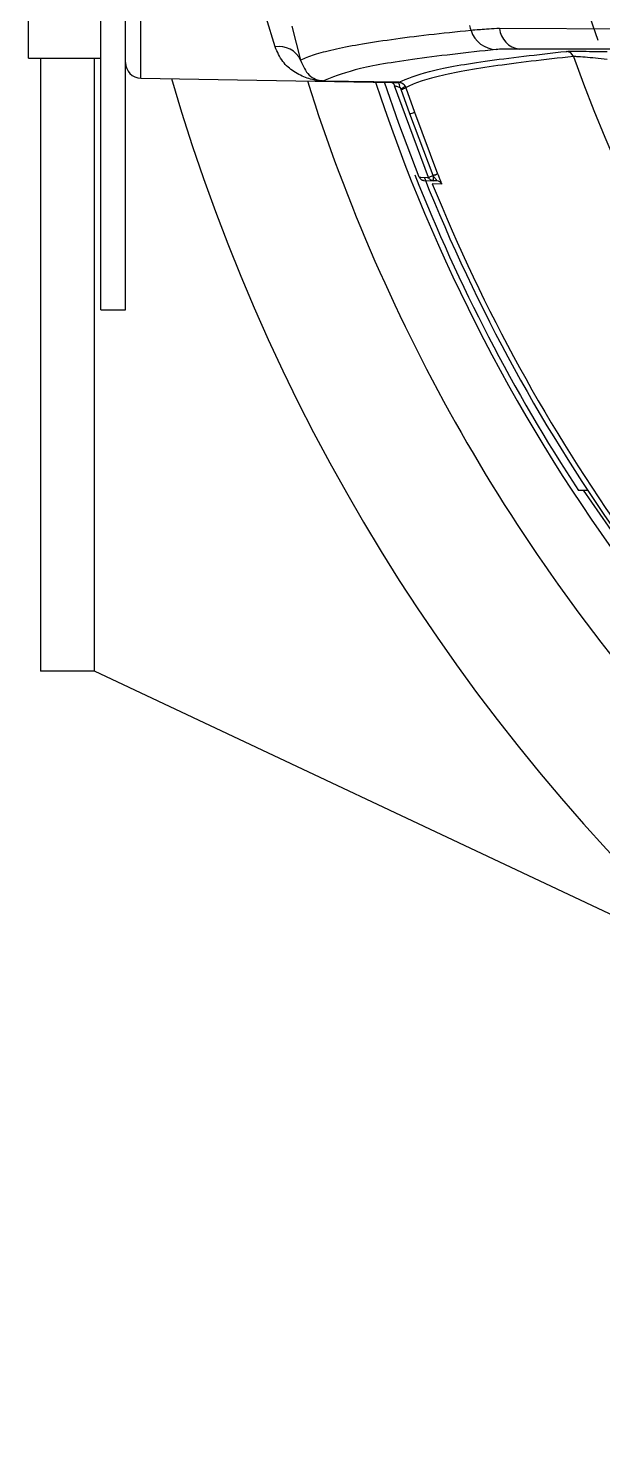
# Model space of a CAD drawing. Extents: x 8 to 113, y 0 to 87.
# Drawn here: x 103.085 to 104.197, y 33.105 to 35.864 of the extents above; entities that cross this region are included whole.
import ezdxf

# ---------------------------------------------------------------- set-up
doc = ezdxf.new("R2010")
doc.units = 0
doc.header["$MEASUREMENT"] = 0
doc.layers.add('OBJECT', color=7, linetype='CONTINUOUS')

msp = doc.modelspace()

# ---------------------------------------------------------------- linework, layer by layer
at = {"layer": 'OBJECT'}
for p, q in [((103.2247, 35.3182), (103.2247, 38.1818)), ((103.2727, 35.3182), (103.2727, 38.1818)), ((103.0847, 35.8062), (103.0847, 36.0256)), ((103.3022, 35.7677), (103.3022, 35.8879)), ((103.5624, 35.8283), (103.5449, 35.8854)), ((103.5945, 35.8681), (103.6117, 35.8022)), ((104.6491, 35.8603), (103.9972, 35.8639)), ((104.686, 35.8233), (104.0352, 35.8239)), ((103.0847, 35.8062), (103.2247, 35.8062)), ((103.1078, 35.8062), (103.1078, 34.6182)), ((103.2127, 34.6182), (103.2127, 35.8062)), ((103.3022, 35.7677), (103.7897, 35.7592)), ((103.656, 35.7621), (103.802, 35.7595)), ((103.802, 35.7595), (103.656, 35.762)), ((103.8018, 35.7591), (103.802, 35.7595)), ((103.802, 35.7595), (103.802, 35.7595)), ((103.8596, 35.575), (103.7939, 35.7527)), ((103.8065, 35.7456), (103.8062, 35.7466)), ((103.8232, 35.6981), (103.8065, 35.7456)), ((103.8157, 35.7489), (103.8145, 35.7517)), ((103.8159, 35.7493), (103.8157, 35.7489)), ((103.8157, 35.7489), (103.8322, 35.7014)), ((103.8159, 35.7494), (103.8159, 35.7493)), ((103.8322, 35.7014), (103.8772, 35.5823)), ((103.8684, 35.5787), (103.8232, 35.6981)), ((103.8417, 35.5756), (103.8445, 35.5755)), ((103.8445, 35.5755), (103.8567, 35.5751)), ((103.8506, 35.5693), (103.8685, 35.5687)), ((103.8567, 35.5751), (103.8596, 35.575)), ((103.8848, 35.5622), (103.8668, 35.5628)), ((103.8759, 35.5685), (103.8685, 35.5687)), ((103.8772, 35.5823), (103.8775, 35.5817)), ((103.2247, 35.3182), (103.2727, 35.3182)), ((104.1679, 34.9682), (104.1499, 34.9682)), ((104.159, 34.9691), (104.2561, 34.8292)), ((103.2127, 34.6182), (103.1078, 34.6182)), ((104.2321, 34.1374), (103.2127, 34.6182))]:
    msp.add_line(p, q, dxfattribs=at)
at = {"layer": 'OBJECT', "flags": 128}
msp.add_lwpolyline([(103.8417, 35.5756), (103.8021, 35.6798), (103.7744, 35.7595)], dxfattribs=at)
at = {"layer": 'OBJECT'}
for centre, radius, start, end in [((106.9727, 36.8182), 2.9515, 160.6731, 199.3269), ((106.9727, 36.8182), 3.1787, 197.364, 197.5454), ((103.9918, 35.8754), 0.0523, 197.2322, 268.7609), ((104.0414, 35.8677), 0.0443, 184.9807, 261.9467), ((103.5703, 35.7836), 0.0454, 24.1446, 100.0658), ((104.1261, 35.8045), 0.0149, 19.2775, 88.7705), ((103.3027, 35.7977), 0.03, 180, 269), ((106.9727, 36.8182), 3.0068, 199.6027, 266.1975), ((106.9716, 36.8182), 3.76, 196.2404, 260.9525), ((106.9716, 36.8182), 3.5095, 197.5139, 221.8408), ((103.6541, 35.762), 0.00191, 358.8578, 1.1422), ((106.9716, 36.8182), 3.3845, 198.2239, 216.5602), ((103.7845, 35.7495), 0.00997, 18.5673, 76.7216), ((103.789, 35.7519), 0.0147, 350.9731, 29.3084), ((103.8017, 35.7445), 0.015, 18.7103, 88.9774), ((103.8017, 35.7445), 0.015, 18.8085, 88.9923), ((103.7348, 35.8725), 0.1447, 299.5824, 303.4223), ((103.7358, 35.9616), 0.2272, 288.1552, 290.593), ((103.7527, 35.9029), 0.2166, 288.9925, 291.55), ((106.9727, 36.8182), 3.375, 201.519, 213.2401), ((106.9727, 36.8182), 3.36, 201.7309, 215.6734), ((106.9727, 36.8182), 3.35, 202.0083, 215.5044), ((103.7985, 35.7595), 0.1939, 291.1312, 293.9487), ((103.9369, 35.5736), 0.0685, 176.0346, 184.1048), ((103.9193, 35.457), 0.1315, 108.561, 112.7149), ((103.8755, 35.5585), 0.00999, 22.1046, 88.0008)]:
    msp.add_arc(centre, radius, start, end, dxfattribs=at)
for points, knots in [([(103.9419, 35.86), (103.9139, 35.8571), (103.8572, 35.8513), (103.7851, 35.842), (103.7234, 35.8325), (103.674, 35.8226), (103.6355, 35.8126), (103.6197, 35.8057), (103.6117, 35.8022)], [0, 0, 0, 0, 0.1611428, 0.3277987, 0.4999716, 0.6645325, 0.8312073, 1, 1, 1, 1]), ([(103.9972, 35.8639), (103.9832, 35.863), (103.9555, 35.8613), (103.9464, 35.8604), (103.9419, 35.86)], [0, 0, 0, 0, 0.5068029, 1, 1, 1, 1]), ([(103.656, 35.762), (103.6556, 35.762), (103.6546, 35.762), (103.6525, 35.7621), (103.6494, 35.7623), (103.6444, 35.7629), (103.6358, 35.7643), (103.6197, 35.7686), (103.5985, 35.7791), (103.5757, 35.7984), (103.5668, 35.8183), (103.5624, 35.8283)], [0, 0, 0, 0, 0.006485, 0.013719, 0.031593, 0.062972, 0.125806, 0.2514, 0.500146, 0.748658, 1, 1, 1, 1]), ([(103.9906, 35.8232), (103.9333, 35.8168), (103.8186, 35.804), (103.7071, 35.7836), (103.673, 35.7692), (103.656, 35.7621)], [0, 0, 0, 0, 0.333112, 0.666662, 1, 1, 1, 1]), ([(103.802, 35.7595), (103.8185, 35.7666), (103.8515, 35.7806), (103.9595, 35.8006), (104.0708, 35.8132), (104.1264, 35.8195)], [0, 0, 0, 0, 0.3333562, 0.6669607, 1, 1, 1, 1]), ([(104.0352, 35.8239), (104.0241, 35.8238), (104.0018, 35.8238), (103.9944, 35.8234), (103.9906, 35.8232)], [0, 0, 0, 0, 0.4986893, 1, 1, 1, 1]), ([(104.1264, 35.8195), (104.1286, 35.8195), (104.1331, 35.8197), (104.1525, 35.8197), (104.1775, 35.8195), (104.1963, 35.8192), (104.2058, 35.819)], [0, 0, 0, 0, 0.249711, 0.499494, 0.749374, 1, 1, 1, 1]), ([(103.6117, 35.8022), (103.6165, 35.7913), (103.6238, 35.7748), (103.6383, 35.7665), (103.6459, 35.7637), (103.6501, 35.7627), (103.6525, 35.7623), (103.6539, 35.7622), (103.6549, 35.7621), (103.6555, 35.7621), (103.6558, 35.7621), (103.6559, 35.7621), (103.656, 35.7621)], [0, 0, 0, 0, 0.496699, 0.7520312, 0.8811108, 0.944765, 0.975296, 0.9892337, 0.9951733, 0.9976836, 0.9988504, 1, 1, 1, 1]), ([(104.1402, 35.8095), (104.1121, 35.8064), (104.0548, 35.8002), (103.9828, 35.7905), (103.9217, 35.7805), (103.8736, 35.7704), (103.8371, 35.76), (103.823, 35.7529), (103.8159, 35.7494)], [0, 0, 0, 0, 0.160827, 0.327495, 0.500007, 0.664527, 0.83119, 1, 1, 1, 1]), ([(104.2055, 35.804), (104.1978, 35.8048), (104.1825, 35.8063), (104.1617, 35.8081), (104.1456, 35.8093), (104.1419, 35.8094), (104.1402, 35.8095)], [0, 0, 0, 0, 0.2507602, 0.5007351, 0.7604517, 1, 1, 1, 1]), ([(103.7892, 35.7591), (103.7892, 35.7591), (103.789, 35.759), (103.7894, 35.7586), (103.7902, 35.7579), (103.791, 35.7571), (103.7915, 35.7567)], [0, 0, 0, 0, 0.018675, 0.371133, 0.696722, 1, 1, 1, 1]), ([(103.7897, 35.7592), (103.7898, 35.7592), (103.7911, 35.7592), (103.7953, 35.7591), (103.7996, 35.7591), (103.8018, 35.7591)], [0, 0, 0, 0, 0.0336102, 0.5111901, 1, 1, 1, 1]), ([(103.8145, 35.7517), (103.8137, 35.7527), (103.8123, 35.7548), (103.8091, 35.7571), (103.8056, 35.7587), (103.8031, 35.7589), (103.8018, 35.7591)], [0, 0, 0, 0, 0.2526722, 0.5023033, 0.7509138, 1, 1, 1, 1]), ([(103.8035, 35.7496), (103.8023, 35.7499), (103.7998, 35.7507), (103.7968, 35.7516), (103.7946, 35.7523), (103.7941, 35.7526), (103.7939, 35.7527)], [0, 0, 0, 0, 0.263892, 0.519208, 0.764227, 1, 1, 1, 1]), ([(103.8062, 35.7466), (103.8058, 35.7473), (103.8053, 35.7483), (103.8043, 35.7492), (103.8037, 35.7495), (103.8035, 35.7496)], [0, 0, 0, 0, 0.567945, 0.802836, 1, 1, 1, 1]), ([(103.8417, 35.5756), (103.8419, 35.5751), (103.8424, 35.5741), (103.8434, 35.5728), (103.8445, 35.5716), (103.8459, 35.5706), (103.8474, 35.5699), (103.849, 35.5695), (103.8501, 35.5694), (103.8506, 35.5693)], [0, 0, 0, 0, 0.14386, 0.287723, 0.431551, 0.57538, 0.719226, 0.857748, 1, 1, 1, 1]), ([(103.8596, 35.575), (103.8597, 35.575), (103.8598, 35.5751), (103.8607, 35.5755), (103.8623, 35.5762), (103.8649, 35.5772), (103.8671, 35.5782), (103.8682, 35.5786), (103.8684, 35.5787)], [0, 0, 0, 0, 0.165751, 0.304542, 0.500524, 0.75897, 0.963227, 1, 1, 1, 1]), ([(103.8685, 35.5687), (103.8676, 35.5688), (103.8657, 35.5691), (103.8631, 35.5704), (103.8609, 35.5724), (103.8601, 35.5741), (103.8596, 35.575)], [0, 0, 0, 0, 0.250007, 0.500033, 0.750052, 1, 1, 1, 1]), ([(103.8685, 35.5784), (103.8685, 35.5784), (103.8684, 35.5785), (103.8684, 35.5786), (103.8684, 35.5787)], [0, 0, 0, 0, 0.505478, 1, 1, 1, 1]), ([(103.8759, 35.5685), (103.8759, 35.5685), (103.8759, 35.5686), (103.8755, 35.5693), (103.8748, 35.5704), (103.8735, 35.5721), (103.8714, 35.5748), (103.8696, 35.5771), (103.8685, 35.5784)], [0, 0, 0, 0, 0.115863, 0.235626, 0.362968, 0.500968, 0.715692, 1, 1, 1, 1]), ([(103.8775, 35.5817), (103.8784, 35.5793), (103.8804, 35.5743), (103.8825, 35.5689), (103.8837, 35.5656), (103.8844, 35.5637), (103.8848, 35.5625), (103.8848, 35.5623), (103.8848, 35.5622)], [0, 0, 0, 0, 0.250461, 0.499095, 0.623969, 0.749217, 0.874879, 1, 1, 1, 1])]:
    msp.add_open_spline(points, degree=3, knots=knots, dxfattribs=at)

doc.saveas('drawing.dxf')
